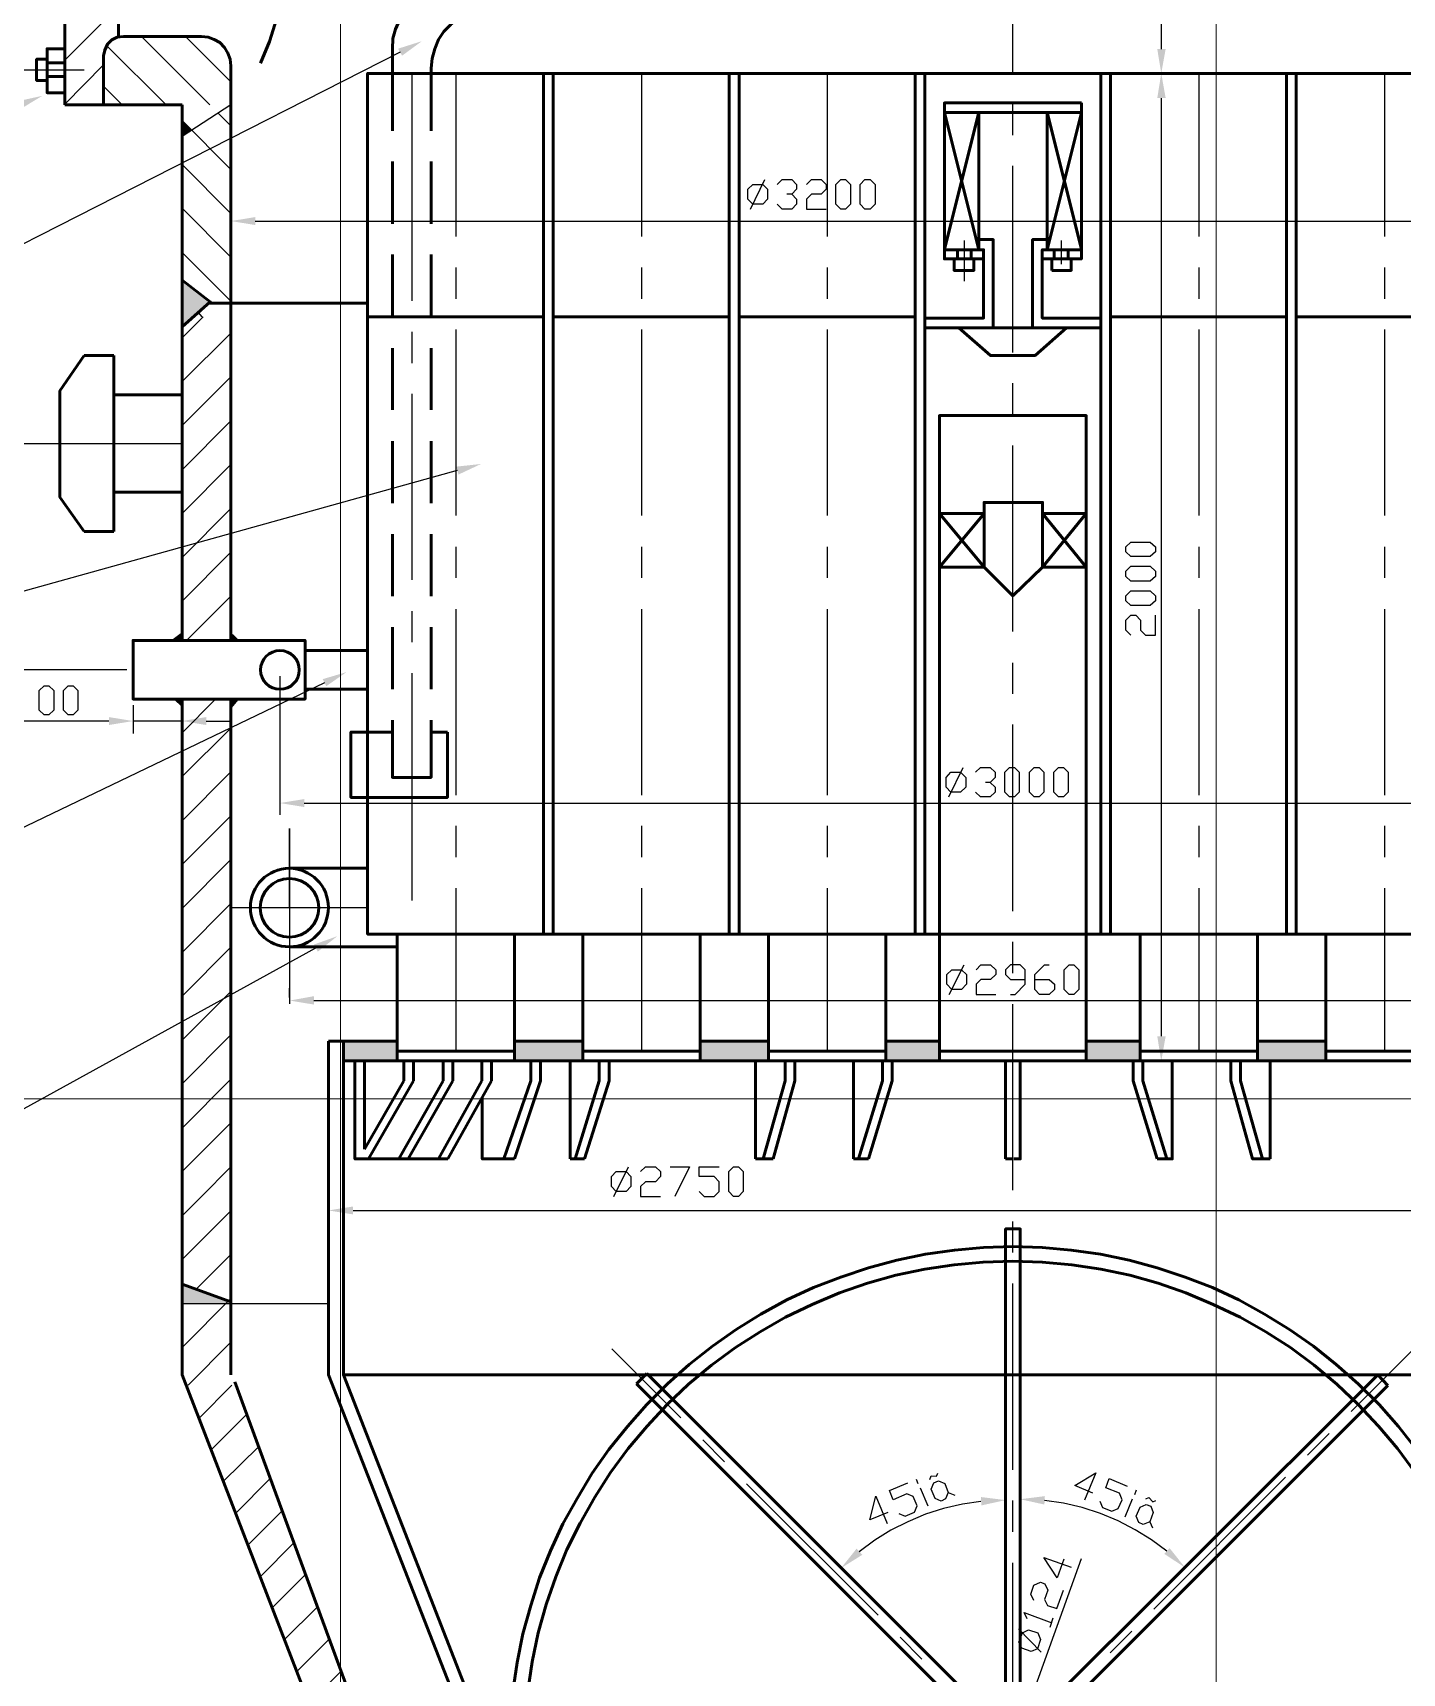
# Model space of a CAD drawing. Header units: millimetres. Extents: x 0 to 841, y 0 to 1189.
# Drawn here: x 138.7 to 270.2, y 658.2 to 815.7 of the extents above; entities that cross this region are included whole.
import ezdxf

# ---------------------------------------------------------------- set-up
doc = ezdxf.new("R2010")
doc.units = ezdxf.units.MM
doc.layers.add('C00-00-00', color=7, linetype='Continuous')
doc.layers.add('C00-FF-FF', color=4, linetype='Continuous', true_color=0x00ffff)
doc.layers.add('CBF-BF-BF', color=7, linetype='Continuous', true_color=0xbfbfbf)

msp = doc.modelspace()

# ---------------------------------------------------------------- hatches: boundary and pattern name
at = {"layer": 'C00-00-00'}
h = msp.add_hatch(color=256, dxfattribs=at)
h.dxf.hatch_style = 2
h.paths.add_polyline_path([(173.736, 814.223106), (176.022, 814.942772), (174.117, 813.545772)])
h = msp.add_hatch(color=256, dxfattribs=at)
h.dxf.hatch_style = 2
h.paths.add_polyline_path([(246.634, 814.180772), (247.438333, 814.180772), (247.015, 811.852439)])
h = msp.add_hatch(color=256, dxfattribs=at)
h.dxf.hatch_style = 2
h.paths.add_polyline_path([(246.634, 809.481772), (247.438333, 809.481772), (247.015, 811.852439)])
h = msp.add_hatch(color=256, dxfattribs=at)
h.dxf.hatch_style = 2
h.paths.add_polyline_path([(137.244667, 809.185439), (139.573, 809.693439), (137.541, 808.465772)])
h = msp.add_hatch(color=256, dxfattribs=at)
h.dxf.hatch_style = 2
h.paths.add_polyline_path([(152.992667, 807.322772), (153.924, 806.391439), (152.992667, 806.391439)])
h = msp.add_hatch(color=256, dxfattribs=at)
h.dxf.hatch_style = 2
h.paths.add_polyline_path([(152.992667, 806.391439), (153.924, 806.391439), (152.992667, 805.798772)])
h = msp.add_hatch(color=256, dxfattribs=at)
h.dxf.hatch_style = 2
h.paths.add_polyline_path([(160.02, 798.051772), (160.02, 797.289772), (157.691667, 797.670772)])
h = msp.add_hatch(color=256, dxfattribs=at)
h.dxf.hatch_style = 2
h.paths.add_polyline_path([(152.992667, 791.998106), (155.702, 789.923772), (152.992667, 789.923772)])
h = msp.add_hatch(color=256, dxfattribs=at)
h.dxf.hatch_style = 2
h.paths.add_polyline_path([(152.992667, 789.923772), (155.702, 789.923772), (152.992667, 787.510772)])
h = msp.add_hatch(color=256, dxfattribs=at)
h.dxf.hatch_style = 2
h.paths.add_polyline_path([(179.324, 774.091106), (181.694667, 774.345106), (179.535667, 773.329106)])
h = msp.add_hatch(color=256, dxfattribs=at)
h.dxf.hatch_style = 2
h.paths.add_polyline_path([(152.950333, 758.173772), (152.992667, 757.411772), (151.934333, 757.411772)])
h = msp.add_hatch(color=256, dxfattribs=at)
h.dxf.hatch_style = 2
h.paths.add_polyline_path([(152.992667, 758.216106), (152.992667, 758.173772), (152.950333, 758.173772)])
h = msp.add_hatch(color=256, dxfattribs=at)
h.dxf.hatch_style = 2
h.paths.add_polyline_path([(152.950333, 758.173772), (152.992667, 758.173772), (152.992667, 757.411772)])
h = msp.add_hatch(color=256, dxfattribs=at)
h.dxf.hatch_style = 2
h.paths.add_polyline_path([(157.691667, 758.173772), (158.496, 757.411772), (157.691667, 757.411772)])
h = msp.add_hatch(color=256, dxfattribs=at)
h.dxf.hatch_style = 2
h.paths.add_polyline_path([(166.497, 753.686439), (168.783, 754.363772), (166.835667, 753.009106)])
h = msp.add_hatch(color=256, dxfattribs=at)
h.dxf.hatch_style = 2
h.paths.add_polyline_path([(152.146, 751.781439), (152.992667, 751.781439), (152.992667, 751.019439)])
h = msp.add_hatch(color=256, dxfattribs=at)
h.dxf.hatch_style = 2
h.paths.add_polyline_path([(157.691667, 751.781439), (157.861, 751.019439), (157.691667, 751.019439)])
h = msp.add_hatch(color=256, dxfattribs=at)
h.dxf.hatch_style = 2
h.paths.add_polyline_path([(157.691667, 751.781439), (158.496, 751.781439), (157.861, 751.019439)])
h = msp.add_hatch(color=256, dxfattribs=at)
h.dxf.hatch_style = 2
h.paths.add_polyline_path([(145.965333, 750.045772), (145.965333, 749.283772), (148.293667, 749.664772)])
h = msp.add_hatch(color=256, dxfattribs=at)
h.dxf.hatch_style = 2
h.paths.add_polyline_path([(155.321, 750.045772), (155.321, 749.283772), (152.992667, 749.664772)])
h = msp.add_hatch(color=256, dxfattribs=at)
h.dxf.hatch_style = 2
h.paths.add_polyline_path([(157.691667, 751.019439), (157.861, 751.019439), (157.691667, 750.807772)])
h = msp.add_hatch(color=256, dxfattribs=at)
h.dxf.hatch_style = 2
h.paths.add_polyline_path([(164.719, 742.171772), (164.719, 741.409772), (162.390667, 741.790772)])
h = msp.add_hatch(color=256, dxfattribs=at)
h.dxf.hatch_style = 2
h.paths.add_polyline_path([(165.650333, 728.201772), (167.894, 729.006106), (166.031333, 727.524439)])
h = msp.add_hatch(color=256, dxfattribs=at)
h.dxf.hatch_style = 2
h.paths.add_polyline_path([(165.650333, 723.248772), (165.650333, 722.444439), (163.322, 722.825439)])
h = msp.add_hatch(color=256, dxfattribs=at)
h.dxf.hatch_style = 2
h.paths.add_polyline_path([(168.486667, 718.930772), (173.651333, 717.025772), (168.486667, 717.025772)])
h = msp.add_hatch(color=256, dxfattribs=at)
h.dxf.hatch_style = 2
h.paths.add_polyline_path([(168.486667, 718.930772), (173.651333, 718.930772), (173.651333, 717.025772)])
h = msp.add_hatch(color=256, dxfattribs=at)
h.dxf.hatch_style = 2
h.paths.add_polyline_path([(184.912, 718.930772), (191.473667, 717.025772), (184.912, 717.025772)])
h = msp.add_hatch(color=256, dxfattribs=at)
h.dxf.hatch_style = 2
h.paths.add_polyline_path([(184.912, 718.930772), (191.473667, 718.930772), (191.473667, 717.025772)])
h = msp.add_hatch(color=256, dxfattribs=at)
h.dxf.hatch_style = 2
h.paths.add_polyline_path([(202.734333, 718.930772), (209.296, 717.025772), (202.734333, 717.025772)])
h = msp.add_hatch(color=256, dxfattribs=at)
h.dxf.hatch_style = 2
h.paths.add_polyline_path([(202.734333, 718.930772), (209.296, 718.930772), (209.296, 717.025772)])
h = msp.add_hatch(color=256, dxfattribs=at)
h.dxf.hatch_style = 2
h.paths.add_polyline_path([(220.556667, 718.930772), (225.721333, 717.025772), (220.556667, 717.025772)])
h = msp.add_hatch(color=256, dxfattribs=at)
h.dxf.hatch_style = 2
h.paths.add_polyline_path([(220.556667, 718.930772), (225.721333, 718.930772), (225.721333, 717.025772)])
h = msp.add_hatch(color=256, dxfattribs=at)
h.dxf.hatch_style = 2
h.paths.add_polyline_path([(239.818333, 718.930772), (244.983, 717.025772), (239.818333, 717.025772)])
h = msp.add_hatch(color=256, dxfattribs=at)
h.dxf.hatch_style = 2
h.paths.add_polyline_path([(239.818333, 718.930772), (244.983, 718.930772), (244.983, 717.025772)])
h = msp.add_hatch(color=256, dxfattribs=at)
h.dxf.hatch_style = 2
h.paths.add_polyline_path([(246.634, 719.396439), (247.438333, 719.396439), (247.015, 717.025772)])
h = msp.add_hatch(color=256, dxfattribs=at)
h.dxf.hatch_style = 2
h.paths.add_polyline_path([(256.243667, 718.930772), (262.805333, 717.025772), (256.243667, 717.025772)])
h = msp.add_hatch(color=256, dxfattribs=at)
h.dxf.hatch_style = 2
h.paths.add_polyline_path([(256.243667, 718.930772), (262.805333, 718.930772), (262.805333, 717.025772)])
h = msp.add_hatch(color=256, dxfattribs=at)
h.dxf.hatch_style = 2
h.paths.add_polyline_path([(169.418, 703.055772), (169.418, 702.293772), (167.047333, 702.674772)])
h = msp.add_hatch(color=256, dxfattribs=at)
h.dxf.hatch_style = 2
h.paths.add_polyline_path([(152.992667, 695.605106), (157.48, 693.996439), (152.992667, 693.996439)])
h = msp.add_hatch(color=256, dxfattribs=at)
h.dxf.hatch_style = 2
h.paths.add_polyline_path([(152.992667, 693.996439), (157.183667, 693.742439), (152.992667, 693.742439)])
h = msp.add_hatch(color=256, dxfattribs=at)
h.dxf.hatch_style = 2
h.paths.add_polyline_path([(152.992667, 693.996439), (157.48, 693.996439), (157.183667, 693.742439)])
h = msp.add_hatch(color=256, dxfattribs=at)
h.dxf.hatch_style = 2
h.paths.add_polyline_path([(229.700667, 675.158106), (229.743, 674.353772), (232.071333, 674.861772)])
h = msp.add_hatch(color=256, dxfattribs=at)
h.dxf.hatch_style = 2
h.paths.add_polyline_path([(235.796667, 674.438439), (235.839, 675.242772), (233.468333, 674.946439)])
h = msp.add_hatch(color=256, dxfattribs=at)
h.dxf.hatch_style = 2
h.paths.add_polyline_path([(218.313, 669.612439), (217.762667, 670.205106), (216.281, 668.342439)])
h = msp.add_hatch(color=256, dxfattribs=at)
h.dxf.hatch_style = 2
h.paths.add_polyline_path([(247.819333, 670.247439), (247.311333, 669.697106), (249.301, 668.384772)])

# ---------------------------------------------------------------- linework, layer by layer
at = {"layer": 'C00-00-00', "lineweight": 53}
for points in [[(152.992667, 840.764694), (141.732, 840.764694), (141.732, 808.845361)], [(160.528, 812.824694), (161.374667, 814.899028), (162.052, 817.058028), (162.602333, 819.259361), (162.941, 821.503028), (163.110333, 823.746694), (163.110333, 826.032694), (162.898667, 828.276361), (162.56, 830.520028), (162.009667, 832.721361), (161.332333, 834.838028), (160.443333, 836.954694)], [(175.810333, 819.005361), (175.048333, 818.455028), (174.413333, 817.777694), (173.863, 816.973361), (173.482, 816.084361), (173.228, 815.195361), (173.185667, 814.221694)], [(179.578, 817.142694), (178.816, 816.550028), (178.138667, 815.872694), (177.630667, 815.110694), (177.249667, 814.221694), (176.995667, 813.290361), (176.911, 812.359028)], [(147.362333, 815.407028), (146.769667, 815.322361), (146.261667, 815.068361), (145.838333, 814.645028), (145.584333, 814.094694), (145.457333, 813.544361)], [(157.691667, 812.570694), (157.607, 813.205694), (157.395333, 813.798361), (157.056667, 814.348694), (156.633333, 814.814361), (156.083, 815.110694), (155.490333, 815.322361), (154.855333, 815.407028)], [(140.038667, 813.205694), (139.022667, 813.205694), (139.022667, 811.173694), (140.038667, 811.173694)], [(141.774333, 814.221694), (140.038667, 814.221694), (140.038667, 809.988361), (141.774333, 809.988361)], [(175.048333, 811.851028), (173.185667, 811.851028), (173.185667, 814.221694)], [(232.748667, 729.216361), (170.815, 729.216361), (170.815, 811.851028), (179.281667, 811.851028), (187.706, 811.851028), (188.637333, 811.851028), (197.104, 811.851028), (205.528333, 811.851028), (206.502, 811.851028), (214.926333, 811.851028), (223.393, 811.851028), (224.324333, 811.851028), (224.324333, 729.216361)], [(173.185667, 806.347694), (173.185667, 811.851028)], [(175.048333, 811.851028), (176.911, 811.851028), (176.911, 812.359028)], [(241.215333, 811.851028), (242.146667, 811.851028)], [(250.613333, 811.851028), (242.146667, 811.851028)], [(250.613333, 811.851028), (259.037667, 811.851028), (259.969, 811.851028)], [(259.969, 811.851028), (268.435667, 811.851028), (276.86, 811.851028)], [(232.748667, 809.014694), (226.187, 809.014694), (226.187, 794.917694), (229.489, 794.917694), (229.489, 808.083361), (232.748667, 808.083361)], [(229.489, 808.083361), (226.187, 808.083361), (229.489, 794.917694)], [(226.187, 808.083361), (226.187, 794.960028), (229.489, 808.083361)], [(232.748667, 809.014694), (239.352667, 809.014694)], [(239.352667, 808.083361), (236.050667, 808.083361), (232.748667, 808.083361)], [(229.489, 794.917694), (229.489, 795.891361), (230.886, 795.891361), (230.886, 787.424694), (224.324333, 787.424694)], [(241.215333, 787.424694), (234.653667, 787.424694), (234.653667, 795.891361), (236.050667, 795.891361), (236.050667, 794.917694), (239.352667, 794.917694)], [(229.489, 794.917694), (229.954667, 794.917694), (229.954667, 788.356028), (224.324333, 788.356028)], [(226.187, 794.960028), (226.187, 794.028694), (229.954667, 794.028694)], [(226.187, 794.917694), (226.187, 794.028694)], [(227.118333, 794.028694), (227.118333, 792.928028), (229.023333, 792.928028), (229.023333, 794.028694)], [(241.215333, 788.356028), (235.585, 788.356028), (235.585, 794.917694), (236.050667, 794.917694)], [(238.379, 794.028694), (238.379, 792.928028), (236.516333, 792.928028)], [(238.082667, 794.917694), (238.082667, 794.028694)], [(239.352667, 794.917694), (239.352667, 794.028694), (239.352667, 794.960028)], [(152.992667, 791.996694), (155.702, 789.922361), (152.992667, 787.509361)], [(170.815, 788.483028), (187.706, 788.483028)], [(227.584, 787.424694), (230.632, 784.757694), (232.748667, 784.757694)], [(232.748667, 784.757694), (234.907667, 784.757694), (237.913333, 787.424694)], [(143.594667, 784.757694), (141.266333, 781.371028), (141.266333, 771.168694), (143.594667, 767.866694)], [(146.431, 784.757694), (146.431, 776.291028)], [(146.431, 771.634361), (146.431, 780.990028), (152.992667, 780.990028)], [(232.748667, 779.000361), (225.721333, 779.000361), (239.818333, 779.000361), (239.818333, 729.216361)], [(225.721333, 729.216361), (225.721333, 779.000361), (226.652667, 779.000361)], [(225.721333, 779.000361), (225.721333, 769.602361), (229.997, 769.602361)], [(152.992667, 771.634361), (146.431, 771.634361), (146.431, 767.866694)], [(232.791, 770.660694), (229.997, 770.660694), (235.627333, 770.660694), (235.627333, 764.437694)], [(229.997, 770.660694), (229.997, 764.437694), (232.791, 761.643694)], [(225.721333, 764.437694), (229.997, 764.437694), (225.721333, 769.602361)], [(239.818333, 769.602361), (239.818333, 764.437694), (235.627333, 764.437694)], [(152.992667, 757.410361), (148.293667, 757.410361), (148.293667, 751.780028), (152.992667, 751.780028)], [(152.992667, 757.410361), (164.803667, 757.410361), (164.803667, 751.780028), (152.992667, 751.780028)], [(164.803667, 754.574028), (164.803667, 756.436694), (170.815, 756.436694)], [(164.803667, 754.574028), (164.803667, 752.711361), (170.815, 752.711361)], [(176.911, 749.748028), (176.911, 744.244694), (175.048333, 744.244694), (173.185667, 744.244694), (173.185667, 749.748028)], [(178.477333, 748.605028), (178.477333, 742.339694), (169.206333, 742.339694), (169.206333, 748.605028), (173.185667, 748.605028)], [(176.911, 748.605028), (178.477333, 748.605028)], [(179.281667, 729.216361), (173.651333, 729.216361), (173.651333, 717.024361)], [(179.281667, 729.216361), (184.912, 729.216361), (184.912, 717.024361)], [(197.104, 729.216361), (191.473667, 729.216361), (191.473667, 717.024361)], [(197.104, 729.216361), (202.734333, 729.216361), (202.734333, 717.024361)], [(214.926333, 729.216361), (209.296, 729.216361), (209.296, 717.024361)], [(214.926333, 729.216361), (220.556667, 729.216361), (220.556667, 717.024361)], [(232.748667, 729.216361), (227.118333, 729.216361)], [(238.379, 729.216361), (232.748667, 729.216361)], [(250.613333, 729.216361), (256.243667, 729.216361)], [(262.805333, 729.216361), (268.435667, 729.216361), (274.066, 729.216361)], [(168.486667, 717.955694), (168.486667, 717.024361), (232.748667, 717.024361)], [(169.587333, 717.024361), (169.587333, 707.626361), (178.519667, 707.626361)], [(169.587333, 717.024361), (170.518667, 717.024361), (170.518667, 708.557694)], [(170.518667, 717.024361), (174.286333, 717.024361), (174.286333, 715.119361)], [(174.286333, 717.024361), (175.217667, 717.024361), (175.217667, 715.119361)], [(175.217667, 717.024361), (178.054, 717.024361), (178.054, 715.119361)], [(178.054, 717.024361), (178.985333, 717.024361), (178.985333, 715.119361)], [(178.985333, 717.024361), (181.779333, 717.024361), (181.779333, 715.119361)], [(181.779333, 717.024361), (182.710667, 717.024361), (182.710667, 715.119361)], [(182.710667, 717.024361), (186.478333, 717.024361), (186.478333, 715.119361)], [(186.478333, 717.024361), (187.409667, 717.024361), (187.409667, 715.119361)], [(187.409667, 717.024361), (193.04, 717.024361), (193.04, 715.119361)], [(187.409667, 717.024361), (189.314667, 717.024361), (190.246, 717.024361), (190.246, 715.119361)], [(193.04, 717.024361), (194.013667, 717.024361), (194.013667, 715.119361)], [(194.013667, 717.024361), (208.068333, 717.024361), (208.068333, 707.626361)], [(208.068333, 717.024361), (210.904667, 717.024361), (210.904667, 715.119361)], [(210.904667, 717.024361), (211.836, 717.024361), (211.836, 715.119361)], [(211.836, 717.024361), (217.466333, 717.024361), (217.466333, 707.626361)], [(217.466333, 717.024361), (220.260333, 717.024361), (220.260333, 715.119361)], [(220.260333, 717.024361), (221.191667, 717.024361), (221.191667, 715.119361)], [(232.748667, 717.024361), (232.071333, 717.024361), (232.071333, 707.626361)], [(232.875667, 707.626361), (233.468333, 707.626361), (233.468333, 717.024361), (232.748667, 717.024361)], [(244.305667, 715.119361), (244.305667, 717.024361), (245.237, 717.024361), (245.237, 715.119361)], [(246.634, 707.626361), (248.073333, 707.626361), (248.073333, 717.024361), (253.703667, 717.024361), (253.703667, 715.119361)], [(253.703667, 717.024361), (254.635, 717.024361), (254.635, 715.119361)], [(254.635, 717.024361), (257.471333, 717.024361), (257.471333, 707.626361)], [(253.703667, 715.119361), (255.778, 707.626361), (257.471333, 707.626361)], [(254.635, 715.119361), (256.751667, 707.626361)], [(181.821667, 713.510694), (181.821667, 707.626361), (184.912, 707.626361)], [(233.468333, 652.720028), (233.468333, 700.895361), (232.071333, 700.895361), (232.071333, 652.720028)], [(271.526, 679.728694), (269.790333, 681.930028), (267.927667, 684.046694), (265.938, 686.036361), (263.821333, 687.899028), (261.62, 689.634694), (259.334, 691.243361), (256.921, 692.725028), (254.465667, 694.079694), (251.925667, 695.265028), (249.301, 696.281028), (246.634, 697.170028), (243.924667, 697.889694), (241.173, 698.482361), (238.379, 698.863361), (235.585, 699.117361), (232.748667, 699.202028), (229.954667, 699.117361), (227.160667, 698.863361), (224.366667, 698.482361), (221.615, 697.889694), (218.905667, 697.170028), (216.238667, 696.281028), (213.614, 695.265028), (211.074, 694.079694), (208.576333, 692.725028), (206.205667, 691.243361), (203.919667, 689.634694), (201.676, 687.899028), (199.601667, 686.036361), (197.612, 684.046694), (195.749333, 681.930028), (193.971333, 679.728694), (192.362667, 677.442694), (190.923333, 675.029694), (189.568667, 672.574361), (188.383333, 669.992028), (187.325, 667.409694), (186.478333, 664.742694), (185.716333, 662.033361), (185.166, 659.281694), (184.742667, 656.487694)], [(271.399, 677.527361), (269.705667, 679.813361), (267.885333, 681.972361), (265.938, 684.046694), (263.863667, 685.994028), (261.704667, 687.814361), (259.418667, 689.507694), (257.048, 691.031694), (254.592667, 692.428694), (252.010333, 693.656361), (249.385667, 694.757028), (246.718667, 695.688361), (244.009333, 696.450361), (241.215333, 697.043028), (238.421333, 697.466361), (235.585, 697.720361), (232.748667, 697.805028), (229.912333, 697.720361), (227.118333, 697.466361), (224.324333, 697.043028), (221.530333, 696.450361), (218.821, 695.688361), (216.111667, 694.757028), (213.487, 693.656361), (210.947, 692.428694), (208.491667, 691.031694), (206.121, 689.507694), (203.835, 687.814361), (201.633667, 685.994028), (199.559333, 684.046694), (197.654333, 681.972361), (195.834, 679.813361), (194.140667, 677.527361), (192.616667, 675.156694), (191.219667, 672.659028), (189.949667, 670.119028), (188.891333, 667.494361), (187.96, 664.827361), (187.198, 662.118028), (186.605333, 659.324028), (186.182, 656.530028)], [(185.843333, 686.883028), (168.486667, 686.883028), (297.053, 686.883028)], [(297.053, 686.883028), (232.748667, 686.883028), (168.486667, 686.883028)], [(231.436333, 652.212028), (231.944333, 652.720028), (197.612, 687.010028)], [(234.145667, 652.254361), (233.637667, 652.762361), (267.800667, 686.883028)], [(231.436333, 652.212028), (230.928333, 651.704028), (196.638333, 686.036361)], [(234.145667, 652.254361), (234.653667, 651.746361), (268.774333, 685.867028)]]:
    msp.add_lwpolyline(points, dxfattribs=at)
at = {"layer": 'C00-00-00', "lineweight": 25}
for points in [[(173.947667, 813.883028), (79.290333, 765.750028), (66.632667, 765.750028)], [(139.022667, 812.189694), (143.594667, 812.189694)], [(207.560333, 798.812361), (208.957333, 801.648694)], [(210.142667, 801.183028), (210.608333, 801.648694), (211.539667, 801.648694), (212.005333, 801.183028), (212.005333, 800.717361), (211.539667, 800.251694), (211.074, 800.251694)], [(211.539667, 800.251694), (212.005333, 799.786028), (212.005333, 799.278028), (211.539667, 798.812361), (210.608333, 798.812361), (210.142667, 799.278028)], [(212.936667, 801.183028), (213.444667, 801.648694), (214.376, 801.648694), (214.841667, 801.183028), (214.841667, 800.717361), (214.376, 800.251694), (213.444667, 800.251694), (212.936667, 799.786028), (212.936667, 798.812361), (214.841667, 798.812361)], [(228.092, 795.806694), (228.092, 791.912028)], [(237.447667, 793.520694), (237.447667, 795.806694)], [(152.992667, 776.291028), (135.128, 776.291028)], [(179.408667, 773.708694), (79.502, 745.895694), (67.733333, 745.895694)], [(244.094, 757.918361), (243.628333, 758.384028), (243.628333, 759.357694), (244.094, 759.823361), (244.559667, 759.823361), (245.025333, 759.357694), (245.025333, 758.384028), (245.491, 757.918361), (246.464667, 757.918361), (246.464667, 759.823361)], [(166.666333, 753.346361), (79.967667, 711.690361), (67.987333, 711.690361)], [(175.048333, 754.277694), (175.048333, 732.433694)], [(226.610333, 742.382028), (228.007333, 745.218361)], [(229.192667, 744.752694), (229.658333, 745.218361), (230.589667, 745.218361), (231.055333, 744.752694), (231.055333, 744.244694), (230.589667, 743.779028), (230.124, 743.779028)], [(230.589667, 743.779028), (231.055333, 743.313361), (231.055333, 742.847694), (230.589667, 742.382028), (229.658333, 742.382028), (229.192667, 742.847694)], [(163.322, 731.756361), (163.322, 739.334028), (163.322, 722.527694)], [(179.281667, 733.619028), (179.281667, 717.955694)], [(197.104, 733.619028), (197.104, 717.955694)], [(214.926333, 733.619028), (214.926333, 717.955694)], [(250.613333, 733.619028), (250.613333, 717.955694)], [(268.435667, 733.619028), (268.435667, 717.955694)], [(157.691667, 731.756361), (170.815, 731.756361)], [(165.819667, 727.861694), (77.681667, 679.347694), (65.701333, 679.347694)], [(226.652667, 723.416694), (228.092, 726.253028)], [(229.235, 725.787361), (229.700667, 726.253028), (230.632, 726.253028), (231.14, 725.787361), (231.14, 725.321694), (230.632, 724.856028), (229.700667, 724.856028), (229.235, 724.390361), (229.235, 723.416694), (231.14, 723.416694)], [(232.537, 723.416694), (233.002667, 723.416694), (233.934, 724.390361), (233.934, 725.787361), (233.468333, 726.253028), (232.537, 726.253028), (232.071333, 725.787361), (232.071333, 725.321694), (232.537, 724.856028), (233.934, 724.856028)], [(234.865333, 724.856028), (236.262333, 724.856028), (236.770333, 724.390361), (236.770333, 723.882361), (236.262333, 723.416694), (235.331, 723.416694), (234.865333, 723.882361), (234.865333, 725.321694), (235.796667, 726.253028), (236.262333, 726.253028)], [(194.437, 704.028028), (195.876333, 706.864361)], [(197.019333, 706.398694), (197.485, 706.864361), (198.458667, 706.864361), (198.924333, 706.398694), (198.924333, 705.933028), (198.458667, 705.425028), (197.485, 705.425028), (197.019333, 704.959361), (197.019333, 704.028028), (198.924333, 704.028028)], [(199.855667, 706.864361), (201.718333, 706.864361), (200.321333, 704.028028)], [(202.649667, 704.493694), (203.115333, 704.028028), (204.089, 704.028028), (204.554667, 704.493694), (204.554667, 705.425028), (204.089, 705.933028), (202.649667, 705.933028), (202.649667, 706.864361), (204.554667, 706.864361)], [(265.260667, 683.369361), (272.499667, 690.608361)], [(200.871667, 682.776694), (194.267667, 689.380694)], [(224.79, 676.850028), (224.917, 677.188694), (225.425, 677.146361), (225.552, 677.442694)], [(240.453333, 675.537694), (238.717667, 676.257361), (240.749667, 677.485028), (239.649, 674.860361)], [(221.826667, 673.590361), (222.419333, 673.336361), (223.308333, 673.717361), (223.562333, 674.310028), (223.181333, 675.199028), (222.588667, 675.453028), (221.276333, 674.902694), (220.937667, 675.791694), (222.673333, 676.511361)], [(241.130667, 674.775694), (241.384667, 674.140694), (242.273667, 673.802028), (242.866333, 674.056028), (243.247333, 674.902694), (242.993333, 675.537694), (241.681, 676.045694), (242.019667, 676.934694), (243.755333, 676.215028)], [(229.700667, 674.733361), (227.922667, 674.479361), (226.102333, 674.056028), (224.366667, 673.505694), (222.673333, 672.786028), (221.064667, 671.981694), (219.498333, 671.008028), (218.016667, 669.907361)], [(220.768333, 673.675028), (219.032667, 672.955361), (219.625333, 675.241361), (220.683667, 672.616694)], [(226.568, 675.580028), (227.203, 675.326028)], [(247.565333, 669.949694), (246.083667, 671.050361), (244.517333, 672.024028), (242.866333, 672.870694), (241.173, 673.590361), (239.437333, 674.140694), (237.617, 674.564028), (235.796667, 674.818028)], [(245.533333, 674.987361), (245.829667, 675.114361), (246.210667, 674.691028), (246.507, 674.818028)], [(245.914333, 672.786028), (246.168333, 672.193361)], [(237.659333, 669.187694), (237.024333, 667.409694), (235.754333, 669.357028), (238.379, 668.425694)], [(234.780667, 665.208361), (234.484333, 665.843361), (234.780667, 666.690028), (235.415667, 666.986361), (235.839, 666.817028), (236.135333, 666.224361), (235.796667, 665.335361), (236.093, 664.742694), (236.982, 664.446361), (237.617, 666.224361)], [(234.145667, 663.472694), (233.849333, 664.065361), (236.516333, 663.091694)], [(236.347, 662.668361), (236.643333, 663.557361)], [(235.500333, 660.255361), (233.299, 662.499028)]]:
    msp.add_lwpolyline(points, dxfattribs=at)
at = {"layer": 'C00-00-00', "lineweight": 53}
for points in [[(236.050667, 808.083361), (239.352667, 794.960028), (239.352667, 808.083361), (236.050667, 794.917694)], [(232.748667, 729.216361), (294.724667, 729.216361)]]:
    msp.add_lwpolyline(points, close=True, dxfattribs=at)
at = {"layer": 'C00-00-00', "lineweight": 25}
for points in [[(207.814333, 799.278028), (207.306333, 799.786028), (207.306333, 800.717361), (207.814333, 801.183028), (208.745667, 801.183028), (209.211333, 800.717361), (209.211333, 799.786028), (208.745667, 799.278028)], [(216.238667, 798.812361), (215.773, 799.278028), (215.773, 801.183028), (216.238667, 801.648694), (216.704333, 801.648694), (217.17, 801.183028), (217.17, 799.278028), (216.704333, 798.812361)], [(218.567, 798.812361), (218.101333, 799.278028), (218.101333, 801.183028), (218.567, 801.648694), (219.075, 801.648694), (219.540667, 801.183028), (219.540667, 799.278028), (219.075, 798.812361)], [(246.464667, 765.919361), (245.956667, 765.453694), (244.094, 765.453694), (243.628333, 765.919361), (243.628333, 766.385028), (244.094, 766.850694), (245.956667, 766.850694), (246.464667, 766.385028)], [(246.464667, 763.548694), (245.956667, 763.083028), (244.094, 763.083028), (243.628333, 763.548694), (243.628333, 764.056694), (244.094, 764.522361), (245.956667, 764.522361), (246.464667, 764.056694)], [(246.464667, 761.220361), (245.956667, 760.754694), (244.094, 760.754694), (243.628333, 761.220361), (243.628333, 761.686028), (244.094, 762.151694), (245.956667, 762.151694), (246.464667, 761.686028)], [(139.742333, 750.256028), (139.276667, 750.721694), (139.276667, 752.584361), (139.742333, 753.050028), (140.208, 753.050028), (140.673667, 752.584361), (140.673667, 750.721694), (140.208, 750.256028)], [(142.070667, 750.256028), (141.605, 750.721694), (141.605, 752.584361), (142.070667, 753.050028), (142.536333, 753.050028), (143.002, 752.584361), (143.002, 750.721694), (142.536333, 750.256028)], [(232.452333, 742.382028), (231.986667, 742.847694), (231.986667, 744.752694), (232.452333, 745.218361), (232.918, 745.218361), (233.383667, 744.752694), (233.383667, 742.847694), (232.918, 742.382028)], [(234.823, 742.382028), (234.357333, 742.847694), (234.357333, 744.752694), (234.823, 745.218361), (235.288667, 745.218361), (235.754333, 744.752694), (235.754333, 742.847694), (235.288667, 742.382028)], [(237.151333, 742.382028), (236.685667, 742.847694), (236.685667, 744.752694), (237.151333, 745.218361), (237.617, 745.218361), (238.082667, 744.752694), (238.082667, 742.847694), (237.617, 742.382028)], [(226.822, 742.847694), (226.356333, 743.313361), (226.356333, 744.244694), (226.822, 744.752694), (227.753333, 744.752694), (228.261333, 744.244694), (228.261333, 743.313361), (227.753333, 742.847694)], [(238.167333, 723.416694), (237.701667, 723.882361), (237.701667, 725.787361), (238.167333, 726.253028), (238.633, 726.253028), (239.098667, 725.787361), (239.098667, 723.882361), (238.633, 723.416694)], [(226.906667, 723.882361), (226.441, 724.390361), (226.441, 725.321694), (226.906667, 725.787361), (227.838, 725.787361), (228.303667, 725.321694), (228.303667, 724.390361), (227.838, 723.882361)], [(194.691, 704.493694), (194.225333, 704.959361), (194.225333, 705.933028), (194.691, 706.398694), (195.622333, 706.398694), (196.088, 705.933028), (196.088, 704.959361), (195.622333, 704.493694)], [(205.951667, 704.028028), (205.486, 704.493694), (205.486, 706.398694), (205.951667, 706.864361), (206.417333, 706.864361), (206.883, 706.398694), (206.883, 704.493694), (206.417333, 704.028028)], [(226.314, 674.987361), (225.890667, 674.775694), (225.298, 675.029694), (224.917, 675.918694), (225.171, 676.511361), (225.636667, 676.723028), (226.229333, 676.469028), (226.568, 675.580028)], [(245.279333, 672.532028), (244.856, 672.701361), (244.602, 673.336361), (244.983, 674.183028), (245.575667, 674.437028), (245.999, 674.267694), (246.253, 673.675028), (245.914333, 672.786028)], [(235.119333, 660.594028), (234.526667, 660.340028), (233.637667, 660.636361), (233.341333, 661.229028), (233.68, 662.118028), (234.272667, 662.414361), (235.161667, 662.118028), (235.415667, 661.483028)]]:
    msp.add_lwpolyline(points, close=True, dxfattribs=at)
at = {"layer": 'C00-00-00', "lineweight": 53}
for centre, radius in [((162.390667, 754.574028), 1.862667), ((163.300833, 731.735194), 2.815167)]:
    msp.add_circle(centre, radius, dxfattribs=at)
msp.add_ellipse((163.300833, 731.756361), major_axis=(0, 3.767667), ratio=0.994382, start_param=0, end_param=6.283185, dxfattribs=at)
at = {"layer": 'C00-00-00', "lineweight": 25}
for points in [[(247.015, 837.632028), (247.015, 837.632028), (247.015, 814.179361), (247.015, 814.179361)], [(232.748667, 811.893361), (232.748667, 811.893361), (232.748667, 829.758028), (232.748667, 829.758028)], [(141.732, 813.121028), (141.732, 813.121028), (146.896667, 818.285694), (146.896667, 818.285694)], [(151.468667, 808.845361), (151.468667, 808.845361), (145.753667, 814.518028), (145.753667, 814.518028)], [(155.659667, 808.845361), (155.659667, 808.845361), (149.098, 815.407028), (149.098, 815.407028)], [(157.691667, 811.046694), (157.691667, 811.046694), (153.331333, 815.407028), (153.331333, 815.407028)], [(137.287, 812.189694), (137.287, 812.189694), (139.022667, 812.189694), (139.022667, 812.189694)], [(141.732, 808.887694), (141.732, 808.887694), (145.457333, 812.655361), (145.457333, 812.655361)], [(175.048333, 811.851028), (175.048333, 811.851028), (175.048333, 790.007028), (175.048333, 790.007028)], [(179.281667, 811.851028), (179.281667, 811.851028), (179.281667, 796.187694), (179.281667, 796.187694)], [(197.104, 811.851028), (197.104, 811.851028), (197.104, 796.187694), (197.104, 796.187694)], [(214.926333, 811.851028), (214.926333, 811.851028), (214.926333, 796.187694), (214.926333, 796.187694)], [(249.089333, 811.851028), (249.089333, 811.851028), (245.872, 811.851028), (245.872, 811.851028)], [(250.020667, 811.851028), (250.020667, 811.851028), (245.872, 811.851028), (245.872, 811.851028)], [(250.613333, 811.851028), (250.613333, 811.851028), (250.613333, 796.187694), (250.613333, 796.187694)], [(268.435667, 811.851028), (268.435667, 811.851028), (268.435667, 796.187694), (268.435667, 796.187694)], [(147.235333, 808.845361), (147.235333, 808.845361), (145.457333, 810.623361), (145.457333, 810.623361)], [(157.691667, 808.845361), (157.691667, 808.845361), (152.992667, 805.797361), (152.992667, 805.797361)], [(157.691667, 806.813361), (157.691667, 806.813361), (156.464, 808.041028), (156.464, 808.041028)], [(232.748667, 805.924361), (232.748667, 805.924361), (232.748667, 808.887694), (232.748667, 808.887694)], [(247.015, 809.480361), (247.015, 809.480361), (247.015, 719.395028), (247.015, 719.395028)], [(157.691667, 802.622361), (157.691667, 802.622361), (152.992667, 807.321361), (152.992667, 807.321361)], [(157.691667, 798.389028), (157.691667, 798.389028), (152.992667, 803.088028), (152.992667, 803.088028)], [(232.748667, 785.054028), (232.748667, 785.054028), (232.748667, 802.961028), (232.748667, 802.961028)], [(157.691667, 794.198028), (157.691667, 794.198028), (152.992667, 798.897028), (152.992667, 798.897028)], [(157.691667, 796.992028), (157.691667, 796.992028), (157.691667, 798.854694), (157.691667, 798.854694)], [(160.02, 797.669361), (160.02, 797.669361), (305.519667, 797.669361), (305.519667, 797.669361)], [(157.691667, 789.964694), (157.691667, 789.964694), (152.992667, 794.663694), (152.992667, 794.663694)], [(179.281667, 793.224361), (179.281667, 793.224361), (179.281667, 790.218694), (179.281667, 790.218694)], [(197.104, 793.224361), (197.104, 793.224361), (197.104, 790.218694), (197.104, 790.218694)], [(214.926333, 793.224361), (214.926333, 793.224361), (214.926333, 790.218694), (214.926333, 790.218694)], [(250.613333, 793.224361), (250.613333, 793.224361), (250.613333, 790.218694), (250.613333, 790.218694)], [(268.435667, 793.224361), (268.435667, 793.224361), (268.435667, 790.218694), (268.435667, 790.218694)], [(152.992667, 786.451028), (152.992667, 786.451028), (155.024667, 788.483028), (155.024667, 788.483028)], [(154.94, 788.483028), (154.94, 788.483028), (154.559, 788.906361), (154.559, 788.906361)], [(152.992667, 782.260028), (152.992667, 782.260028), (157.691667, 786.916694), (157.691667, 786.916694)], [(175.048333, 787.043694), (175.048333, 787.043694), (175.048333, 784.038028), (175.048333, 784.038028)], [(179.281667, 787.255361), (179.281667, 787.255361), (179.281667, 769.390694), (179.281667, 769.390694)], [(197.104, 787.255361), (197.104, 787.255361), (197.104, 769.390694), (197.104, 769.390694)], [(214.926333, 787.255361), (214.926333, 787.255361), (214.926333, 769.390694), (214.926333, 769.390694)], [(250.613333, 787.255361), (250.613333, 787.255361), (250.613333, 769.390694), (250.613333, 769.390694)], [(268.435667, 787.255361), (268.435667, 787.255361), (268.435667, 769.390694), (268.435667, 769.390694)], [(152.992667, 778.026694), (152.992667, 778.026694), (157.691667, 782.725694), (157.691667, 782.725694)], [(232.748667, 779.085028), (232.748667, 779.085028), (232.748667, 782.090694), (232.748667, 782.090694)], [(175.048333, 781.074694), (175.048333, 781.074694), (175.048333, 763.210028), (175.048333, 763.210028)], [(152.992667, 773.793361), (152.992667, 773.793361), (157.691667, 778.492361), (157.691667, 778.492361)], [(232.748667, 758.257028), (232.748667, 758.257028), (232.748667, 776.121694), (232.748667, 776.121694)], [(152.992667, 769.602361), (152.992667, 769.602361), (157.691667, 774.301361), (157.691667, 774.301361)], [(152.992667, 765.369028), (152.992667, 765.369028), (157.691667, 770.068028), (157.691667, 770.068028)], [(152.992667, 761.178028), (152.992667, 761.178028), (157.691667, 765.877028), (157.691667, 765.877028)], [(179.281667, 766.385028), (179.281667, 766.385028), (179.281667, 763.421694), (179.281667, 763.421694)], [(197.104, 766.385028), (197.104, 766.385028), (197.104, 763.421694), (197.104, 763.421694)], [(214.926333, 766.385028), (214.926333, 766.385028), (214.926333, 763.421694), (214.926333, 763.421694)], [(250.613333, 766.385028), (250.613333, 766.385028), (250.613333, 763.421694), (250.613333, 763.421694)], [(268.435667, 766.385028), (268.435667, 766.385028), (268.435667, 763.421694), (268.435667, 763.421694)], [(153.416, 757.410361), (153.416, 757.410361), (157.691667, 761.643694), (157.691667, 761.643694)], [(175.048333, 760.204361), (175.048333, 760.204361), (175.048333, 757.241028), (175.048333, 757.241028)], [(179.281667, 760.416028), (179.281667, 760.416028), (179.281667, 742.551361), (179.281667, 742.551361)], [(197.104, 760.416028), (197.104, 760.416028), (197.104, 742.551361), (197.104, 742.551361)], [(214.926333, 760.416028), (214.926333, 760.416028), (214.926333, 742.551361), (214.926333, 742.551361)], [(250.613333, 760.416028), (250.613333, 760.416028), (250.613333, 742.551361), (250.613333, 742.551361)], [(268.435667, 760.416028), (268.435667, 760.416028), (268.435667, 742.551361), (268.435667, 742.551361)], [(157.649333, 757.410361), (157.649333, 757.410361), (157.691667, 757.452694), (157.691667, 757.452694)], [(147.701, 754.574028), (147.701, 754.574028), (114.342333, 754.574028), (114.342333, 754.574028)], [(232.748667, 752.288028), (232.748667, 752.288028), (232.748667, 755.251361), (232.748667, 755.251361)], [(162.390667, 753.981361), (162.390667, 753.981361), (162.390667, 740.646361), (162.390667, 740.646361)], [(152.992667, 748.520361), (152.992667, 748.520361), (156.21, 751.780028), (156.21, 751.780028)], [(148.293667, 751.187361), (148.293667, 751.187361), (148.293667, 748.478028), (148.293667, 748.478028)], [(152.992667, 751.187361), (152.992667, 751.187361), (152.992667, 748.478028), (152.992667, 748.478028)], [(145.965333, 749.663361), (145.965333, 749.663361), (136.779, 749.663361), (136.779, 749.663361)], [(152.992667, 749.663361), (152.992667, 749.663361), (148.293667, 749.663361), (148.293667, 749.663361)], [(152.992667, 744.329361), (152.992667, 744.329361), (157.691667, 748.986028), (157.691667, 748.986028)], [(155.321, 749.663361), (155.321, 749.663361), (157.691667, 749.663361), (157.691667, 749.663361)], [(232.748667, 731.417694), (232.748667, 731.417694), (232.748667, 749.324694), (232.748667, 749.324694)], [(152.992667, 740.096028), (152.992667, 740.096028), (157.691667, 744.795028), (157.691667, 744.795028)], [(152.992667, 735.905028), (152.992667, 735.905028), (157.691667, 740.561694), (157.691667, 740.561694)], [(164.719, 741.789361), (164.719, 741.789361), (299.72, 741.789361), (299.72, 741.789361)], [(179.281667, 739.588028), (179.281667, 739.588028), (179.281667, 736.582361), (179.281667, 736.582361)], [(197.104, 739.588028), (197.104, 739.588028), (197.104, 736.582361), (197.104, 736.582361)], [(214.926333, 739.588028), (214.926333, 739.588028), (214.926333, 736.582361), (214.926333, 736.582361)], [(250.613333, 739.588028), (250.613333, 739.588028), (250.613333, 736.582361), (250.613333, 736.582361)], [(268.435667, 739.588028), (268.435667, 739.588028), (268.435667, 736.582361), (268.435667, 736.582361)], [(152.992667, 731.671694), (152.992667, 731.671694), (157.691667, 736.370694), (157.691667, 736.370694)], [(152.992667, 727.438361), (152.992667, 727.438361), (157.691667, 732.137361), (157.691667, 732.137361)], [(152.992667, 723.247361), (152.992667, 723.247361), (157.691667, 727.946361), (157.691667, 727.946361)], [(232.748667, 725.448694), (232.748667, 725.448694), (232.748667, 728.454361), (232.748667, 728.454361)], [(152.992667, 719.014028), (152.992667, 719.014028), (157.691667, 723.713028), (157.691667, 723.713028)], [(163.322, 723.120361), (163.322, 723.120361), (163.322, 724.009361), (163.322, 724.009361)], [(165.650333, 722.824028), (165.650333, 722.824028), (299.889333, 722.824028), (299.889333, 722.824028)], [(232.748667, 704.620694), (232.748667, 704.620694), (232.748667, 722.485361), (232.748667, 722.485361)], [(152.992667, 714.823028), (152.992667, 714.823028), (157.691667, 719.522028), (157.691667, 719.522028)], [(255.651, 717.024361), (255.651, 717.024361), (245.872, 717.024361), (245.872, 717.024361)], [(152.992667, 710.589694), (152.992667, 710.589694), (157.691667, 715.288694), (157.691667, 715.288694)], [(152.992667, 706.398694), (152.992667, 706.398694), (157.691667, 711.097694), (157.691667, 711.097694)], [(154.813, 703.985694), (154.813, 703.985694), (157.691667, 706.864361), (157.691667, 706.864361)], [(152.992667, 702.165361), (152.992667, 702.165361), (154.813, 703.985694), (154.813, 703.985694)], [(152.992667, 697.974361), (152.992667, 697.974361), (157.691667, 702.631028), (157.691667, 702.631028)], [(167.047333, 702.207694), (167.047333, 702.207694), (167.047333, 703.858694), (167.047333, 703.858694)], [(169.418, 702.673361), (169.418, 702.673361), (296.121667, 702.673361), (296.121667, 702.673361)], [(232.748667, 698.651694), (232.748667, 698.651694), (232.748667, 701.615028), (232.748667, 701.615028)], [(154.389667, 695.138028), (154.389667, 695.138028), (157.691667, 698.440028), (157.691667, 698.440028)], [(232.748667, 677.781361), (232.748667, 677.781361), (232.748667, 695.646028), (232.748667, 695.646028)], [(152.992667, 689.507694), (152.992667, 689.507694), (157.691667, 694.206694), (157.691667, 694.206694)], [(152.992667, 693.741028), (152.992667, 693.741028), (167.047333, 693.741028), (167.047333, 693.741028)], [(153.585333, 685.909361), (153.585333, 685.909361), (157.691667, 690.015694), (157.691667, 690.015694)], [(154.601333, 682.692028), (154.601333, 682.692028), (157.776333, 685.909361), (157.776333, 685.909361)], [(155.786667, 679.686361), (155.786667, 679.686361), (159.215667, 683.115361), (159.215667, 683.115361)], [(205.062667, 678.543361), (205.062667, 678.543361), (202.988333, 680.660028), (202.988333, 680.660028)], [(261.069667, 679.178361), (261.069667, 679.178361), (263.144, 681.252694), (263.144, 681.252694)], [(156.929667, 676.638361), (156.929667, 676.638361), (160.358667, 680.025028), (160.358667, 680.025028)], [(158.115, 673.590361), (158.115, 673.590361), (161.459333, 676.934694), (161.459333, 676.934694)], [(219.837, 663.811361), (219.837, 663.811361), (207.179333, 676.426694), (207.179333, 676.426694)], [(223.689333, 676.426694), (223.689333, 676.426694), (223.52, 676.850028), (223.52, 676.850028)], [(224.620667, 674.267694), (224.620667, 674.267694), (223.901, 676.003361), (223.901, 676.003361)], [(244.475, 675.410694), (244.475, 675.410694), (244.644333, 675.834028), (244.644333, 675.834028)], [(246.295333, 664.404028), (246.295333, 664.404028), (258.953, 677.061694), (258.953, 677.061694)], [(232.748667, 671.812361), (232.748667, 671.812361), (232.748667, 674.818028), (232.748667, 674.818028)], [(243.543667, 673.251694), (243.543667, 673.251694), (244.263333, 674.987361), (244.263333, 674.987361)], [(159.300333, 670.542361), (159.300333, 670.542361), (162.602333, 673.844361), (162.602333, 673.844361)], [(160.485667, 667.494361), (160.485667, 667.494361), (163.745333, 670.796361), (163.745333, 670.796361)], [(232.748667, 650.984361), (232.748667, 650.984361), (232.748667, 668.849028), (232.748667, 668.849028)], [(239.310333, 669.230028), (239.310333, 669.230028), (234.95, 657.038028), (234.95, 657.038028)], [(161.628667, 664.488694), (161.628667, 664.488694), (164.846, 667.706028), (164.846, 667.706028)], [(162.814, 661.440694), (162.814, 661.440694), (165.989, 664.615694), (165.989, 664.615694)], [(163.999333, 658.392694), (163.999333, 658.392694), (167.132, 661.525361), (167.132, 661.525361)], [(224.028, 659.578028), (224.028, 659.578028), (221.953667, 661.694694), (221.953667, 661.694694)], [(242.104333, 660.213028), (242.104333, 660.213028), (244.178667, 662.287361), (244.178667, 662.287361)], [(165.184667, 655.344694), (165.184667, 655.344694), (168.275, 658.435028), (168.275, 658.435028)]]:
    msp.add_open_spline(points, degree=3, dxfattribs=at)
at = {"layer": 'C00-00-00', "lineweight": 53}
for points in [[(146.896667, 834.160694), (146.896667, 834.160694), (146.896667, 815.407028), (146.896667, 815.407028)], [(154.855333, 815.407028), (154.855333, 815.407028), (147.362333, 815.407028), (147.362333, 815.407028)], [(140.165667, 812.867028), (140.165667, 812.867028), (141.732, 812.867028), (141.732, 812.867028)], [(145.457333, 813.544361), (145.457333, 813.544361), (145.457333, 808.845361), (145.457333, 808.845361)], [(139.996333, 811.554694), (139.996333, 811.554694), (141.732, 811.554694), (141.732, 811.554694)], [(157.691667, 757.410361), (157.691667, 757.410361), (157.691667, 812.570694), (157.691667, 812.570694)], [(232.748667, 811.851028), (232.748667, 811.851028), (170.815, 811.851028), (170.815, 811.851028)], [(176.911, 811.851028), (176.911, 811.851028), (176.911, 806.347694), (176.911, 806.347694)], [(187.706, 811.851028), (187.706, 811.851028), (187.706, 729.216361), (187.706, 729.216361)], [(188.637333, 811.851028), (188.637333, 811.851028), (188.637333, 729.216361), (188.637333, 729.216361)], [(205.528333, 811.851028), (205.528333, 811.851028), (205.528333, 729.216361), (205.528333, 729.216361)], [(206.502, 811.851028), (206.502, 811.851028), (206.502, 729.216361), (206.502, 729.216361)], [(223.393, 811.851028), (223.393, 811.851028), (223.393, 729.216361), (223.393, 729.216361)], [(232.748667, 811.851028), (232.748667, 811.851028), (276.86, 811.851028), (276.86, 811.851028)], [(241.215333, 811.851028), (241.215333, 811.851028), (241.215333, 729.216361), (241.215333, 729.216361)], [(242.146667, 811.851028), (242.146667, 811.851028), (242.146667, 729.216361), (242.146667, 729.216361)], [(259.037667, 811.851028), (259.037667, 811.851028), (259.037667, 729.216361), (259.037667, 729.216361)], [(259.969, 811.851028), (259.969, 811.851028), (259.969, 729.216361), (259.969, 729.216361)], [(152.992667, 808.845361), (152.992667, 808.845361), (141.732, 808.845361), (141.732, 808.845361)], [(152.992667, 757.410361), (152.992667, 757.410361), (152.992667, 808.845361), (152.992667, 808.845361)], [(239.352667, 809.014694), (239.352667, 809.014694), (239.352667, 794.917694), (239.352667, 794.917694)], [(173.185667, 797.415361), (173.185667, 797.415361), (173.185667, 803.384361), (173.185667, 803.384361)], [(176.911, 803.384361), (176.911, 803.384361), (176.911, 797.415361), (176.911, 797.415361)], [(173.185667, 788.483028), (173.185667, 788.483028), (173.185667, 794.452028), (173.185667, 794.452028)], [(176.911, 794.452028), (176.911, 794.452028), (176.911, 788.483028), (176.911, 788.483028)], [(227.457, 794.917694), (227.457, 794.917694), (227.457, 794.028694), (227.457, 794.028694)], [(228.769333, 794.917694), (228.769333, 794.917694), (228.769333, 794.028694), (228.769333, 794.028694)], [(239.352667, 794.028694), (239.352667, 794.028694), (235.585, 794.028694), (235.585, 794.028694)], [(236.516333, 792.928028), (236.516333, 792.928028), (236.516333, 794.028694), (236.516333, 794.028694)], [(236.728, 794.917694), (236.728, 794.917694), (236.728, 794.028694), (236.728, 794.028694)], [(170.815, 789.795361), (170.815, 789.795361), (155.575, 789.795361), (155.575, 789.795361)], [(187.706, 788.483028), (187.706, 788.483028), (170.815, 788.483028), (170.815, 788.483028)], [(205.528333, 788.483028), (205.528333, 788.483028), (188.637333, 788.483028), (188.637333, 788.483028)], [(188.637333, 788.483028), (188.637333, 788.483028), (205.528333, 788.483028), (205.528333, 788.483028)], [(206.502, 788.483028), (206.502, 788.483028), (223.393, 788.483028), (223.393, 788.483028)], [(242.146667, 788.483028), (242.146667, 788.483028), (259.037667, 788.483028), (259.037667, 788.483028)], [(259.969, 788.483028), (259.969, 788.483028), (276.86, 788.483028), (276.86, 788.483028)], [(230.886, 787.424694), (230.886, 787.424694), (232.748667, 787.424694), (232.748667, 787.424694)], [(234.653667, 787.424694), (234.653667, 787.424694), (232.748667, 787.424694), (232.748667, 787.424694)], [(143.594667, 784.757694), (143.594667, 784.757694), (146.431, 784.757694), (146.431, 784.757694)], [(173.185667, 779.550694), (173.185667, 779.550694), (173.185667, 785.477361), (173.185667, 785.477361)], [(176.911, 785.477361), (176.911, 785.477361), (176.911, 779.550694), (176.911, 779.550694)], [(173.185667, 770.576028), (173.185667, 770.576028), (173.185667, 776.545028), (173.185667, 776.545028)], [(176.911, 776.545028), (176.911, 776.545028), (176.911, 770.576028), (176.911, 770.576028)], [(229.997, 769.602361), (229.997, 769.602361), (225.721333, 764.437694), (225.721333, 764.437694)], [(235.627333, 769.602361), (235.627333, 769.602361), (239.818333, 769.602361), (239.818333, 769.602361)], [(235.627333, 769.602361), (235.627333, 769.602361), (239.818333, 764.437694), (239.818333, 764.437694)], [(239.818333, 769.602361), (239.818333, 769.602361), (235.627333, 764.437694), (235.627333, 764.437694)], [(143.594667, 767.866694), (143.594667, 767.866694), (146.431, 767.866694), (146.431, 767.866694)], [(173.185667, 761.643694), (173.185667, 761.643694), (173.185667, 767.612694), (173.185667, 767.612694)], [(176.911, 767.612694), (176.911, 767.612694), (176.911, 761.643694), (176.911, 761.643694)], [(232.748667, 761.686028), (232.748667, 761.686028), (235.627333, 764.437694), (235.627333, 764.437694)], [(173.185667, 752.711361), (173.185667, 752.711361), (173.185667, 758.680361), (173.185667, 758.680361)], [(176.911, 758.680361), (176.911, 758.680361), (176.911, 752.711361), (176.911, 752.711361)], [(170.815, 729.216361), (170.815, 729.216361), (170.815, 754.574028), (170.815, 754.574028)], [(152.992667, 686.883028), (152.992667, 686.883028), (152.992667, 751.780028), (152.992667, 751.780028)], [(157.691667, 686.883028), (157.691667, 686.883028), (157.691667, 751.780028), (157.691667, 751.780028)], [(163.322, 735.524028), (163.322, 735.524028), (170.815, 735.524028), (170.815, 735.524028)], [(163.322, 727.988694), (163.322, 727.988694), (173.651333, 727.988694), (173.651333, 727.988694)], [(232.748667, 729.216361), (232.748667, 729.216361), (170.815, 729.216361), (170.815, 729.216361)], [(225.721333, 729.216361), (225.721333, 729.216361), (225.721333, 717.024361), (225.721333, 717.024361)], [(239.818333, 729.216361), (239.818333, 729.216361), (239.818333, 717.024361), (239.818333, 717.024361)], [(250.613333, 729.216361), (250.613333, 729.216361), (244.983, 729.216361), (244.983, 729.216361)], [(244.983, 729.216361), (244.983, 729.216361), (244.983, 717.024361), (244.983, 717.024361)], [(256.243667, 729.216361), (256.243667, 729.216361), (256.243667, 717.024361), (256.243667, 717.024361)], [(262.805333, 729.216361), (262.805333, 729.216361), (262.805333, 717.024361), (262.805333, 717.024361)], [(167.047333, 717.955694), (167.047333, 717.955694), (167.047333, 718.929361), (167.047333, 718.929361)], [(173.651333, 718.929361), (173.651333, 718.929361), (167.047333, 718.929361), (167.047333, 718.929361)], [(168.486667, 686.883028), (168.486667, 686.883028), (168.486667, 718.929361), (168.486667, 718.929361)], [(184.912, 718.929361), (184.912, 718.929361), (191.473667, 718.929361), (191.473667, 718.929361)], [(202.734333, 718.929361), (202.734333, 718.929361), (209.296, 718.929361), (209.296, 718.929361)], [(220.556667, 718.929361), (220.556667, 718.929361), (225.721333, 718.929361), (225.721333, 718.929361)], [(244.983, 718.929361), (244.983, 718.929361), (239.818333, 718.929361), (239.818333, 718.929361)], [(262.805333, 718.929361), (262.805333, 718.929361), (256.243667, 718.929361), (256.243667, 718.929361)], [(167.047333, 686.883028), (167.047333, 686.883028), (167.047333, 717.955694), (167.047333, 717.955694)], [(184.912, 717.955694), (184.912, 717.955694), (173.651333, 717.955694), (173.651333, 717.955694)], [(202.734333, 717.955694), (202.734333, 717.955694), (191.473667, 717.955694), (191.473667, 717.955694)], [(220.556667, 717.955694), (220.556667, 717.955694), (209.296, 717.955694), (209.296, 717.955694)], [(239.818333, 717.955694), (239.818333, 717.955694), (225.721333, 717.955694), (225.721333, 717.955694)], [(232.748667, 717.955694), (232.748667, 717.955694), (227.118333, 717.955694), (227.118333, 717.955694)], [(232.748667, 717.955694), (232.748667, 717.955694), (238.379, 717.955694), (238.379, 717.955694)], [(297.053, 717.024361), (297.053, 717.024361), (232.748667, 717.024361), (232.748667, 717.024361)], [(244.983, 717.955694), (244.983, 717.955694), (256.243667, 717.955694), (256.243667, 717.955694)], [(248.073333, 717.024361), (248.073333, 717.024361), (245.237, 717.024361), (245.237, 717.024361)], [(271.526, 717.024361), (271.526, 717.024361), (257.471333, 717.024361), (257.471333, 717.024361)], [(262.805333, 717.955694), (262.805333, 717.955694), (274.066, 717.955694), (274.066, 717.955694)], [(174.286333, 715.119361), (174.286333, 715.119361), (170.518667, 708.557694), (170.518667, 708.557694)], [(175.217667, 715.119361), (175.217667, 715.119361), (170.899667, 707.626361), (170.899667, 707.626361)], [(178.054, 715.119361), (178.054, 715.119361), (173.820667, 707.626361), (173.820667, 707.626361)], [(178.985333, 715.119361), (178.985333, 715.119361), (174.709667, 707.626361), (174.709667, 707.626361)], [(181.779333, 715.119361), (181.779333, 715.119361), (177.630667, 707.626361), (177.630667, 707.626361)], [(182.710667, 715.119361), (182.710667, 715.119361), (178.519667, 707.626361), (178.519667, 707.626361)], [(186.478333, 715.119361), (186.478333, 715.119361), (183.896, 707.626361), (183.896, 707.626361)], [(187.409667, 715.119361), (187.409667, 715.119361), (184.912, 707.626361), (184.912, 707.626361)], [(190.246, 715.119361), (190.246, 715.119361), (190.246, 707.626361), (190.246, 707.626361)], [(193.04, 715.119361), (193.04, 715.119361), (190.754, 707.626361), (190.754, 707.626361)], [(194.013667, 715.119361), (194.013667, 715.119361), (191.643, 707.626361), (191.643, 707.626361)], [(210.904667, 715.119361), (210.904667, 715.119361), (208.788, 707.626361), (208.788, 707.626361)], [(211.836, 715.119361), (211.836, 715.119361), (209.761667, 707.626361), (209.761667, 707.626361)], [(220.260333, 715.119361), (220.260333, 715.119361), (217.932, 707.626361), (217.932, 707.626361)], [(221.191667, 715.119361), (221.191667, 715.119361), (218.905667, 707.626361), (218.905667, 707.626361)], [(244.305667, 715.119361), (244.305667, 715.119361), (246.634, 707.626361), (246.634, 707.626361)], [(245.237, 715.119361), (245.237, 715.119361), (247.565333, 707.626361), (247.565333, 707.626361)], [(190.246, 707.626361), (190.246, 707.626361), (191.643, 707.626361), (191.643, 707.626361)], [(208.068333, 707.626361), (208.068333, 707.626361), (209.761667, 707.626361), (209.761667, 707.626361)], [(217.466333, 707.626361), (217.466333, 707.626361), (218.905667, 707.626361), (218.905667, 707.626361)], [(232.071333, 707.626361), (232.071333, 707.626361), (232.664, 707.626361), (232.664, 707.626361)], [(152.992667, 695.603694), (152.992667, 695.603694), (157.691667, 693.910361), (157.691667, 693.910361)], [(152.992667, 686.883028), (152.992667, 686.883028), (174.582667, 631.045361), (174.582667, 631.045361)], [(167.047333, 686.883028), (167.047333, 686.883028), (181.144333, 650.857361), (181.144333, 650.857361)], [(232.071333, 686.883028), (232.071333, 686.883028), (168.486667, 686.883028), (168.486667, 686.883028)], [(232.748667, 686.883028), (232.748667, 686.883028), (168.486667, 686.883028), (168.486667, 686.883028)], [(182.541333, 650.857361), (182.541333, 650.857361), (168.486667, 686.883028), (168.486667, 686.883028)], [(197.612, 687.010028), (197.612, 687.010028), (196.638333, 686.036361), (196.638333, 686.036361)], [(267.800667, 686.883028), (267.800667, 686.883028), (268.774333, 685.867028), (268.774333, 685.867028)], [(158.072667, 686.205694), (158.072667, 686.205694), (178.308, 631.045361), (178.308, 631.045361)]]:
    msp.add_open_spline(points, degree=3, dxfattribs=at)
at = {"layer": 'C00-FF-FF', "lineweight": 53}
msp.add_lwpolyline([(223.393, 788.483028), (206.502, 788.483028)], dxfattribs=at)
at = {"layer": 'CBF-BF-BF', "lineweight": 9}
for points in [[(168.2, 0), (168.2, 1189.000035)], [(252.3, 0), (252.3, 1189.000035)], [(841.000001, 713.400021), (0, 713.400021)]]:
    msp.add_lwpolyline(points, dxfattribs=at)

doc.saveas('drawing.dxf')
